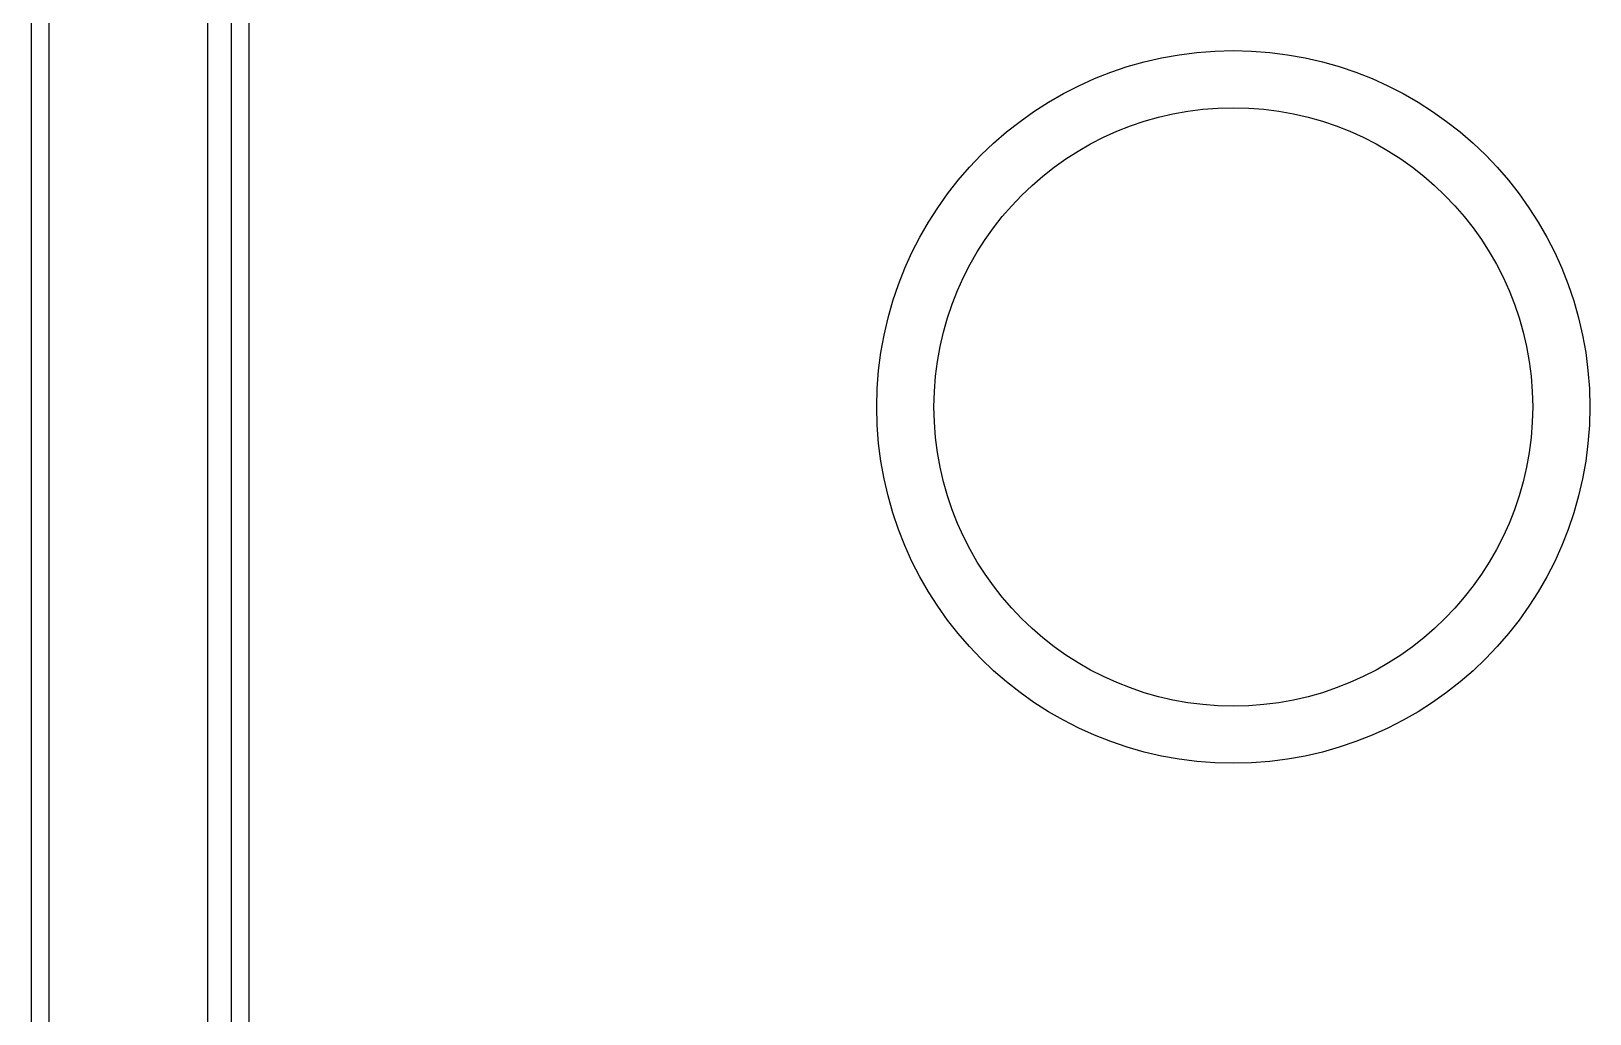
# Model space of a CAD drawing. Extents: x -18489 to 195597, y -1599 to 112111.
# Drawn here: x 2533.69 to 2546.91, y 26392.13 to 26400.48 of the extents above; entities that cross this region are included whole.
import ezdxf

# ---------------------------------------------------------------- set-up
doc = ezdxf.new("R2010")
doc.units = 0
doc.header["$LTSCALE"] = 100
doc.layers.add('188K-SM-07-F10-MECH-CR PIPE-Y2257103$0$AP7P1-SM-08-FNN-120-A(4)-SMP$0$15P6-SM-08-FNN-320-A(10)-UIS-TCM$0$15P6-SM-08-FNN-00-(@10)170308-MIC$0$0-CDS', color=140, linetype='Continuous')

# ---------------------------------------------------------------- blocks, each defined once
blk = doc.blocks.new('188K-SM-07-F10-MECH-CR PIPE-Y2257103$0$CDS-WET')
at = {"layer": '188K-SM-07-F10-MECH-CR PIPE-Y2257103$0$AP7P1-SM-08-FNN-120-A(4)-SMP$0$15P6-SM-08-FNN-320-A(10)-UIS-TCM$0$15P6-SM-08-FNN-00-(@10)170308-MIC$0$0-CDS', "ltscale": 0.1}
for p, q in [((2535.39, -72972.477), (2535.39, -72925.477)), ((2535.54, -72941.636), (2535.54, -72925.477)), ((2535.19, -72972.752), (2535.19, -72926.252)), ((2533.69, -72926.402), (2533.69, -72972.752)), ((2533.84, -72926.552), (2533.84, -72972.452)), ((2535.54, -72972.627), (2535.54, -72941.636))]:
    blk.add_line(p, q, dxfattribs=at)
for radius in [3.025, 2.54]:
    blk.add_circle((2543.89, -72937.477), radius, dxfattribs=at)
blk = doc.blocks.new('188K-SM-07-F10-MECH-CR PIPE-Y2257103')
blk.add_blockref('188K-SM-07-F10-MECH-CR PIPE-Y2257103$0$CDS-WET', (0, 99334.763))

msp = doc.modelspace()

# ---------------------------------------------------------------- block references
msp.add_blockref('188K-SM-07-F10-MECH-CR PIPE-Y2257103', (0, 0))

doc.saveas('drawing.dxf')
